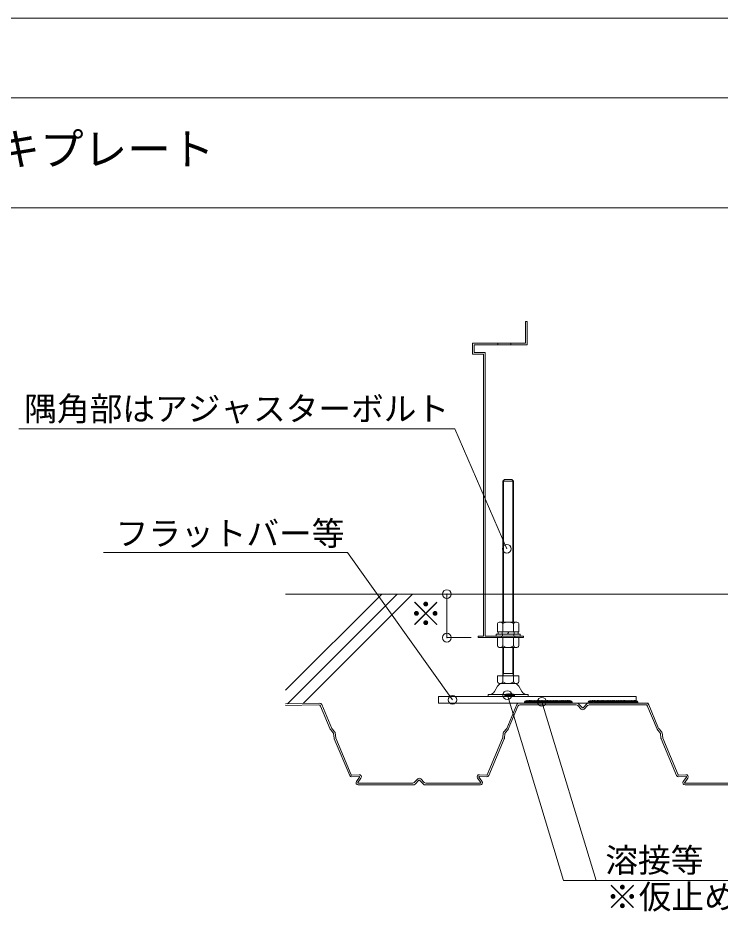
# Model space of a CAD drawing. Units: millimetres, scale not verified. Extents: x -1972 to 2028, y -1403 to 1357.
# Drawn here: x -1649 to -1004, y 521 to 1357 of the extents above; entities that cross this region are included whole.
import ezdxf
from ezdxf.enums import TextEntityAlignment as Align

# ---------------------------------------------------------------- set-up
doc = ezdxf.new("R2010")
doc.units = ezdxf.units.MM
doc.header["$LTSCALE"] = 10
doc.header["$PDMODE"] = 32
doc.header["$PDSIZE"] = 8
doc.layers.add('0-0', color=7, linetype='Continuous', lineweight=9)
doc.layers.add('1-0', color=4, linetype='Continuous', lineweight=9)
doc.styles.add('ＭＳ ゴシック', font='')
doc.styles.get('ＭＳ ゴシック').set_extended_font_data('MS Gothic')

msp = doc.modelspace()

# ---------------------------------------------------------------- linework, layer by layer
at = {"layer": '0-0'}
for p, q in [((-1182.01, 1057.11), (-1182.01, 1078.61)), ((-1232.01, 1058.61), (-1232.01, 1048.61)), ((-1232.01, 1058.61), (-1183.51, 1058.61)), ((-1230.51, 1057.11), (-1230.51, 1050.11)), ((-1230.51, 1057.11), (-1209.01, 1057.11)), ((-1209.01, 1058.61), (-1209.01, 1057.11)), ((-1209.01, 1057.11), (-1197.01, 1057.11)), ((-1197.01, 1058.61), (-1197.01, 1057.11)), ((-1197.01, 1058.61), (-1187.01, 1058.61)), ((-1197.01, 1057.11), (-1182.01, 1057.11)), ((-1232.01, 1048.61), (-1222.01, 1048.61)), ((-1230.51, 1050.11), (-1220.51, 1050.11)), ((-1222.01, 1048.61), (-1222.01, 790.11)), ((-1220.51, 1050.11), (-1220.51, 790.11)), ((-1648.47, 980.12), (-1248.35, 980.12)), ((-1200.63, 870.18), (-1248.35, 980.12)), ((-1202.91, 933.62), (-1204.41, 932.12)), ((-1204.41, 932.12), (-1204.41, 802.91)), ((-1203.61, 932.92), (-1203.61, 802.91)), ((-1195.91, 933.62), (-1202.91, 933.62)), ((-1195.21, 802.91), (-1195.21, 932.92)), ((-1194.41, 802.91), (-1194.41, 932.12)), ((-1346.97, 866.64), (-1570.87, 866.64)), ((-1250.52, 731.65), (-1346.97, 866.64)), ((-1315.39, 828.61), (-1403.68, 740.33)), ((-1403.64, 828.61), (-389.7, 828.61)), ((-1301.37, 828.61), (-1401.97, 728.02)), ((-1287.35, 828.61), (-1387.66, 728.31)), ((-1255.65, 828.61), (-1255.65, 788.61)), ((-1255.65, 828.61), (-1233.4, 828.61)), ((-1192.05, 802.91), (-1206.78, 802.91)), ((-1209.23, 793.91), (-1209.23, 801.5)), ((-1204.32, 793.91), (-1204.32, 801.5)), ((-1194.51, 793.91), (-1194.51, 801.5)), ((-1189.6, 793.91), (-1189.6, 801.5)), ((-1255.65, 788.61), (-1233.4, 788.61)), ((-1227.01, 790.11), (-1222.01, 790.11)), ((-1220.51, 790.11), (-1205.41, 790.11)), ((-1210.41, 791.71), (-1210.41, 790.11)), ((-1210.41, 791.71), (-1188.41, 791.71)), ((-1188.41, 790.11), (-1210.41, 790.11)), ((-1189.6, 793.91), (-1209.23, 793.91)), ((-1189.6, 788.61), (-1209.23, 788.61)), ((-1209.23, 788.61), (-1209.23, 781.03)), ((-1208.46, 793.91), (-1199.41, 793.91)), ((-1208.46, 793.91), (-1208.46, 791.71)), ((-1208.46, 791.71), (-1199.61, 791.71)), ((-1208.46, 788.61), (-1199.41, 788.61)), ((-1199.66, 793.91), (-1208.35, 793.91)), ((-1200.8, 791.71), (-1208.35, 791.71)), ((-1199.66, 788.61), (-1208.35, 788.61)), ((-1205.41, 788.61), (-1205.41, 790.11)), ((-1204.96, 793.91), (-1204.96, 791.71)), ((-1204.66, 791.71), (-1204.66, 790.11)), ((-1204.32, 788.61), (-1204.32, 781.03)), ((-1199.41, 793.91), (-1199.61, 791.71)), ((-1199.22, 793.91), (-1199.41, 791.71)), ((-1199.41, 791.71), (-1190.36, 791.71)), ((-1199.22, 793.91), (-1190.36, 793.91)), ((-1199.22, 788.61), (-1190.36, 788.61)), ((-1189.95, 793.91), (-1197.51, 793.91)), ((-1189.95, 788.61), (-1197.51, 788.61)), ((-1194.51, 788.61), (-1194.51, 781.03)), ((-1194.16, 791.71), (-1194.16, 790.11)), ((-1193.86, 793.91), (-1193.86, 791.71)), ((-1193.41, 788.61), (-1193.41, 790.11)), ((-1193.41, 790.11), (-1185.41, 790.11)), ((-1193.41, 788.61), (-1185.41, 788.61)), ((-1190.36, 793.91), (-1190.36, 791.71)), ((-1189.6, 788.61), (-1189.6, 781.03)), ((-1188.41, 790.11), (-1188.41, 791.71)), ((-1185.41, 788.61), (-1185.41, 790.11)), ((-1192.05, 779.61), (-1206.78, 779.61)), ((-1204.41, 779.61), (-1204.41, 753.62)), ((-1203.61, 779.61), (-1203.61, 755.62)), ((-1195.21, 755.62), (-1195.21, 779.61)), ((-1194.41, 753.62), (-1194.41, 779.61)), ((-1209.23, 753.62), (-1209.23, 748.04)), ((-1189.6, 753.62), (-1209.23, 753.62)), ((-1204.41, 755.62), (-1194.41, 755.62)), ((-1203.61, 755.62), (-1204.41, 753.62)), ((-1204.32, 753.62), (-1204.32, 748.04)), ((-1203.61, 758.5), (-1203.61, 755.62)), ((-1194.51, 753.62), (-1194.51, 748.04)), ((-1189.6, 753.62), (-1189.6, 748.04)), ((-1209.11, 744.11), (-1211.97, 739.12)), ((-1192.05, 746.62), (-1206.78, 746.62)), ((-1205.06, 746.62), (-1193.77, 746.62)), ((-1204.77, 746.62), (-1194.06, 746.62)), ((-1204.77, 746.62), (-1194.06, 746.62)), ((-1203.86, 746.62), (-1194.96, 746.62)), ((-1203.86, 746.62), (-1194.96, 746.62)), ((-1202.96, 746.62), (-1195.86, 746.62)), ((-1186.86, 739.12), (-1189.72, 744.11)), ((-1217.91, 734.61), (-1217.91, 736.61)), ((-1180.91, 736.61), (-1217.91, 736.61)), ((-1180.91, 736.61), (-1180.91, 734.61)), ((-1403.64, 727.99), (-1372.33, 728.61)), ((-1361.28, 705.45), (-1370.48, 727.39)), ((-1263.41, 734.61), (-1263.41, 728.61)), ((-1081.96, 734.61), (-1263.41, 734.61)), ((-1081.96, 728.61), (-1263.41, 728.61)), ((-1200.72, 705.45), (-1191.51, 727.39)), ((-1136.31, 728.61), (-1189.67, 728.61)), ((-1168.39, 729.86), (-1118.68, 565.99)), ((-1131.29, 724.28), (-1134.87, 728)), ((-1130.71, 724.28), (-1127.13, 728)), ((-1125.69, 728.61), (-1071, 728.61)), ((-1081.96, 734.61), (-1081.96, 728.61)), ((-1061.28, 705.45), (-1071, 728.61)), ((-1403.64, 726.39), (-1373.36, 726.99)), ((-1362.65, 704.58), (-1371.55, 725.79)), ((-1199.35, 704.58), (-1190.45, 725.79)), ((-1136.99, 727.01), (-1188.61, 727.01)), ((-1135.55, 726.4), (-1132.44, 723.17)), ((-1126.45, 726.4), (-1129.56, 723.17)), ((-1125.01, 727.01), (-1072.06, 727.01)), ((-1062.65, 704.58), (-1072.06, 727.01)), ((-1360.18, 701.65), (-1362.29, 704.02)), ((-1358.65, 702.35), (-1360.92, 704.89)), ((-1203.35, 702.35), (-1201.08, 704.89)), ((-1201.82, 701.65), (-1199.71, 704.02)), ((-1060.18, 701.65), (-1062.29, 704.02)), ((-1058.65, 702.35), (-1060.92, 704.89)), ((-1359.14, 696.41), (-1359.68, 700.58)), ((-1344.82, 662.11), (-1359, 695.9)), ((-1357.58, 696.83), (-1358.16, 701.27)), ((-1343.35, 662.72), (-1357.45, 696.32)), ((-1218.65, 662.72), (-1204.55, 696.32)), ((-1217.18, 662.11), (-1203, 695.9)), ((-1204.41, 696.83), (-1203.84, 701.27)), ((-1202.86, 696.41), (-1202.32, 700.58)), ((-1059.14, 696.41), (-1059.68, 700.58)), ((-1044.82, 662.11), (-1059, 695.9)), ((-1057.58, 696.83), (-1058.16, 701.27)), ((-1043.35, 662.72), (-1057.45, 696.32)), ((-1336.26, 662.96), (-1342.95, 662.48)), ((-1336.14, 661.36), (-1342.84, 660.88)), ((-1338.67, 656.79), (-1335.79, 660.73)), ((-1223.33, 656.79), (-1226.21, 660.73)), ((-1225.86, 661.36), (-1219.16, 660.88)), ((-1225.74, 662.96), (-1219.05, 662.48)), ((-1036.26, 662.96), (-1042.95, 662.48)), ((-1036.14, 661.36), (-1042.84, 660.88)), ((-1038.67, 656.79), (-1035.79, 660.73)), ((-1337.38, 655.85), (-1334.5, 659.78)), ((-1286.99, 655.21), (-1337.06, 655.21)), ((-1286.31, 653.61), (-1337.06, 653.61)), ((-1285.55, 655.83), (-1282.44, 659.05)), ((-1285.55, 655.83), (-1282.44, 659.05)), ((-1281.29, 657.94), (-1284.87, 654.23)), ((-1281.29, 657.94), (-1284.87, 654.23)), ((-1280.71, 657.94), (-1277.13, 654.23)), ((-1280.71, 657.94), (-1277.13, 654.23)), ((-1276.45, 655.83), (-1279.56, 659.05)), ((-1276.45, 655.83), (-1279.56, 659.05)), ((-1275.69, 653.61), (-1224.94, 653.61)), ((-1275.01, 655.21), (-1224.94, 655.21)), ((-1224.62, 655.85), (-1227.5, 659.78)), ((-1037.38, 655.85), (-1034.5, 659.78)), ((-986.99, 655.21), (-1037.06, 655.21)), ((-986.31, 653.61), (-1037.06, 653.61))]:
    msp.add_line(p, q, dxfattribs=at)
for points in [[(2027.64, -1403.31), (2027.64, 1356.69), (-1972.36, 1356.69), (-1972.36, -1403.31)], [(-1183.51, 1058.61), (-1183.51, 1078.61), (-1182.01, 1078.61)], [(-1204.41, 932.12), (-1194.41, 932.12), (-1195.91, 933.62)], [(-1227.01, 790.11), (-1227.01, 788.61), (-1205.41, 788.61)], [(-1194.41, 753.62), (-1195.21, 755.62), (-1195.21, 758.5)], [(-1200.15, 735.98), (-1148.58, 565.99), (-903.78, 565.99)]]:
    msp.add_lwpolyline(points, dxfattribs=at)
for centre in [(-1200.63, 870.18), (-1250.52, 731.65), (-1200.15, 735.98), (-1168.39, 729.86)]:
    msp.add_circle(centre, 4.01, dxfattribs=at)
for centre, radius, start, end in [((-1206.78, 800.08), 2.83, 29.99985, 149.99985), ((-1199.41, 793.7), 9.21, 57.79585, 122.2043), ((-1192.05, 800.08), 2.83, 29.99985, 149.99985), ((-1206.78, 782.45), 2.83, 210.00015, 330.00015), ((-1199.41, 788.82), 9.21, 237.7957, 302.20415), ((-1192.05, 782.45), 2.83, 210.00015, 330.00015), ((-1206.78, 749.45), 2.83, 210.00015, 330.00015), ((-1204.77, 741.61), 5, 90, 150.1011), ((-1199.41, 755.83), 9.21, 237.7957, 302.20415), ((-1192.05, 749.45), 2.83, 210.00015, 330.00015), ((-1194.06, 741.61), 5, 29.8989, 90), ((-1216.31, 741.61), 5, 270, 330.1011), ((-1200.25, 734.6), 2.42, 0.22952, 179.77048), ((-1199.45, 734.6), 2.42, 0.22952, 179.77048), ((-1199.19, 734.6), 2.42, 0.22952, 179.77048), ((-1198.97, 734.6), 2.42, 0.22952, 179.77048), ((-1198.18, 734.6), 2.42, 0.22952, 179.77048), ((-1197.95, 734.6), 2.42, 0.22952, 179.77048), ((-1197.91, 734.6), 2.42, 0.22952, 179.77048), ((-1197.68, 734.6), 2.42, 0.22952, 179.77048), ((-1197.15, 734.6), 2.42, 0.22952, 179.77048), ((-1196.89, 734.6), 2.42, 0.22952, 179.77048), ((-1196.41, 734.6), 2.42, 0.22952, 179.77048), ((-1195.83, 734.6), 2.42, 0.22952, 179.77048), ((-1182.52, 741.61), 5, 209.8989, 270), ((-1372.33, 726.61), 2, 22.7674, 90), ((-1189.67, 726.61), 2, 90.73455, 157.2326), ((-1189.67, 726.61), 2, 90, 90.73455), ((-1182.18, 728.6), 2.42, 0.22952, 179.77048), ((-1181.38, 728.6), 2.42, 0.22952, 179.77048), ((-1181.12, 728.6), 2.42, 0.22952, 179.77048), ((-1180.9, 728.6), 2.42, 0.22952, 179.77048), ((-1180.11, 728.6), 2.42, 0.22952, 179.77048), ((-1179.88, 728.6), 2.42, 0.22952, 179.77048), ((-1179.84, 728.6), 2.42, 0.22952, 179.77048), ((-1179.61, 728.6), 2.42, 0.22952, 179.77048), ((-1179.08, 728.6), 2.42, 0.22952, 179.77048), ((-1178.82, 728.6), 2.42, 0.22952, 179.77048), ((-1178.34, 728.6), 2.42, 0.22952, 179.77048), ((-1177.76, 728.6), 2.42, 0.22952, 179.77048), ((-1177.31, 728.6), 2.42, 0.22952, 179.77048), ((-1176.48, 728.6), 2.42, 0.22952, 179.77048), ((-1175.46, 728.6), 2.42, 0.22952, 179.77048), ((-1175.24, 728.6), 2.42, 0.22952, 179.77048), ((-1174, 728.6), 2.42, 0.22952, 179.77048), ((-1173.96, 728.6), 2.42, 0.22952, 179.77048), ((-1172.94, 728.6), 2.42, 0.22952, 179.77048), ((-1172.72, 728.6), 2.42, 0.22952, 179.77048), ((-1172.5, 728.6), 2.42, 0.22952, 179.77048), ((-1172.1, 728.6), 2.42, 0.22952, 179.77048), ((-1171.7, 728.6), 2.42, 0.22952, 179.77048), ((-1171.22, 728.6), 2.42, 0.22952, 179.77048), ((-1170.82, 728.6), 2.42, 0.22952, 179.77048), ((-1170.29, 728.6), 2.42, 0.22952, 179.77048), ((-1170.2, 728.6), 2.42, 0.22952, 179.77048), ((-1169.8, 728.6), 2.42, 0.22952, 179.77048), ((-1169.01, 728.6), 2.42, 0.22952, 179.77048), ((-1168.39, 728.6), 2.42, 0.22952, 179.77048), ((-1168.21, 728.6), 2.42, 0.22952, 179.77048), ((-1167.98, 728.6), 2.42, 0.22952, 179.77048), ((-1167.11, 728.6), 2.42, 0.22952, 179.77048), ((-1166.93, 728.6), 2.42, 0.22952, 179.77048), ((-1166.08, 728.6), 2.42, 0.22952, 179.77048), ((-1165.91, 728.6), 2.42, 0.22952, 179.77048), ((-1165.91, 728.6), 2.42, 0.22952, 179.77048), ((-1164.72, 728.6), 2.42, 0.22952, 179.77048), ((-1164.63, 728.6), 2.42, 0.22952, 179.77048), ((-1164.19, 728.6), 2.42, 0.22952, 179.77048), ((-1163.61, 728.6), 2.42, 0.22952, 179.77048), ((-1163.44, 728.6), 2.42, 0.22952, 179.77048), ((-1163.08, 728.6), 2.42, 0.22952, 179.77048), ((-1162.99, 728.6), 2.42, 0.22952, 179.77048), ((-1162.91, 728.6), 2.42, 0.22952, 179.77048), ((-1162.41, 728.6), 2.42, 0.22952, 179.77048), ((-1161.88, 728.6), 2.42, 0.22952, 179.77048), ((-1161.8, 728.6), 2.42, 0.22952, 179.77048), ((-1161.72, 728.6), 2.42, 0.22952, 179.77048), ((-1160.78, 728.6), 2.42, 0.22952, 179.77048), ((-1160.78, 728.6), 2.42, 0.22952, 179.77048), ((-1160.69, 728.6), 2.42, 0.22952, 179.77048), ((-1159.76, 728.6), 2.42, 0.22952, 179.77048), ((-1159.51, 728.6), 2.42, 0.22952, 179.77048), ((-1158.49, 728.6), 2.42, 0.22952, 179.77048), ((-1158.48, 728.6), 2.42, 0.22952, 179.77048), ((-1158.13, 728.6), 2.42, 0.22952, 179.77048), ((-1157.46, 728.6), 2.42, 0.22952, 179.77048), ((-1157.38, 728.6), 2.42, 0.22952, 179.77048), ((-1156.85, 728.6), 2.42, 0.22952, 179.77048), ((-1156.4, 728.6), 2.42, 0.22952, 179.77048), ((-1156.14, 728.6), 2.42, 0.22952, 179.77048), ((-1156.1, 728.6), 2.42, 0.22952, 179.77048), ((-1155.83, 728.6), 2.42, 0.22952, 179.77048), ((-1155.13, 728.6), 2.42, 0.22952, 179.77048), ((-1155.08, 728.6), 2.42, 0.22952, 179.77048), ((-1154.86, 728.6), 2.42, 0.22952, 179.77048), ((-1154.1, 728.6), 2.42, 0.22952, 179.77048), ((-1153.84, 728.6), 2.42, 0.22952, 179.77048), ((-1153.84, 728.6), 2.42, 0.22952, 179.77048), ((-1152.56, 728.6), 2.42, 0.22952, 179.77048), ((-1151.59, 728.6), 2.42, 0.22952, 179.77048), ((-1151.54, 728.6), 2.42, 0.22952, 179.77048), ((-1150.75, 728.6), 2.42, 0.22952, 179.77048), ((-1150.31, 728.6), 2.42, 0.22952, 179.77048), ((-1149.47, 728.6), 2.42, 0.22952, 179.77048), ((-1149.28, 728.6), 2.42, 0.22952, 179.77048), ((-1149.02, 728.6), 2.42, 0.22952, 179.77048), ((-1148.44, 728.6), 2.42, 0.22952, 179.77048), ((-1147.75, 728.6), 2.42, 0.22952, 179.77048), ((-1146.72, 728.6), 2.42, 0.22952, 179.77048), ((-1146.55, 728.6), 2.42, 0.22952, 179.77048), ((-1145.84, 728.6), 2.42, 0.22952, 179.77048), ((-1145.27, 728.6), 2.42, 0.22952, 179.77048), ((-1145.09, 728.6), 2.42, 0.22952, 179.77048), ((-1144.56, 728.6), 2.42, 0.22952, 179.77048), ((-1144.24, 728.6), 2.42, 0.22952, 179.77048), ((-1143.81, 728.6), 2.42, 0.22952, 179.77048), ((-1143.54, 728.6), 2.42, 0.22952, 179.77048), ((-1142.79, 728.6), 2.42, 0.22952, 179.77048), ((-1136.31, 726.61), 2, 43.93909, 90), ((-1136.31, 726.61), 2, 43.93909, 90), ((-1125.69, 726.61), 2, 90, 136.06091), ((-1125.69, 726.61), 2, 90, 136.06091), ((-1123.73, 728.6), 2.42, 0.22952, 179.77048), ((-1122.45, 728.6), 2.42, 0.22952, 179.77048), ((-1122.03, 728.6), 2.42, 0.22952, 179.77048), ((-1121.63, 728.6), 2.42, 0.22952, 179.77048), ((-1121.53, 728.6), 2.42, 0.22952, 179.77048), ((-1121.43, 728.6), 2.42, 0.22952, 179.77048), ((-1120.35, 728.6), 2.42, 0.22952, 179.77048), ((-1120.13, 728.6), 2.42, 0.22952, 179.77048), ((-1119.96, 728.6), 2.42, 0.22952, 179.77048), ((-1119.32, 728.6), 2.42, 0.22952, 179.77048), ((-1117.58, 728.6), 2.42, 0.22952, 179.77048), ((-1117.37, 728.6), 2.42, 0.22952, 179.77048), ((-1117.06, 728.6), 2.42, 0.22952, 179.77048), ((-1116.56, 728.6), 2.42, 0.22952, 179.77048), ((-1116.1, 728.6), 2.42, 0.22952, 179.77048), ((-1115.32, 728.6), 2.42, 0.22952, 179.77048), ((-1115.23, 728.6), 2.42, 0.22952, 179.77048), ((-1115.07, 728.6), 2.42, 0.22952, 179.77048), ((-1114.04, 728.6), 2.42, 0.22952, 179.77048), ((-1113.75, 728.6), 2.42, 0.22952, 179.77048), ((-1113.12, 728.6), 2.42, 0.22952, 179.77048), ((-1113.02, 728.6), 2.42, 0.22952, 179.77048), ((-1112.48, 728.6), 2.42, 0.22952, 179.77048), ((-1111.84, 728.6), 2.42, 0.22952, 179.77048), ((-1111.45, 728.6), 2.42, 0.22952, 179.77048), ((-1110.82, 728.6), 2.42, 0.22952, 179.77048), ((-1109.62, 728.6), 2.42, 0.22952, 179.77048), ((-1108.82, 728.6), 2.42, 0.22952, 179.77048), ((-1108.62, 728.6), 2.42, 0.22952, 179.77048), ((-1108.34, 728.6), 2.42, 0.22952, 179.77048), ((-1107.66, 728.6), 2.42, 0.22952, 179.77048), ((-1107.54, 728.6), 2.42, 0.22952, 179.77048), ((-1107.34, 728.6), 2.42, 0.22952, 179.77048), ((-1107.31, 728.6), 2.42, 0.22952, 179.77048), ((-1106.51, 728.6), 2.42, 0.22952, 179.77048), ((-1106.39, 728.6), 2.42, 0.22952, 179.77048), ((-1106.31, 728.6), 2.42, 0.22952, 179.77048), ((-1105.36, 728.6), 2.42, 0.22952, 179.77048), ((-1105.26, 728.6), 2.42, 0.22952, 179.77048), ((-1104.21, 728.6), 2.42, 0.22952, 179.77048), ((-1103.99, 728.6), 2.42, 0.22952, 179.77048), ((-1103.76, 728.6), 2.42, 0.22952, 179.77048), ((-1102.96, 728.6), 2.42, 0.22952, 179.77048), ((-1102.94, 728.6), 2.42, 0.22952, 179.77048), ((-1102.49, 728.6), 2.42, 0.22952, 179.77048), ((-1101.91, 728.6), 2.42, 0.22952, 179.77048), ((-1101.46, 728.6), 2.42, 0.22952, 179.77048), ((-1101.36, 728.6), 2.42, 0.22952, 179.77048), ((-1100.08, 728.6), 2.42, 0.22952, 179.77048), ((-1099.76, 728.6), 2.42, 0.22952, 179.77048), ((-1099.06, 728.6), 2.42, 0.22952, 179.77048), ((-1098.48, 728.6), 2.42, 0.22952, 179.77048), ((-1097.86, 728.6), 2.42, 0.22952, 179.77048), ((-1097.46, 728.6), 2.42, 0.22952, 179.77048), ((-1096.58, 728.6), 2.42, 0.22952, 179.77048), ((-1096.01, 728.6), 2.42, 0.22952, 179.77048), ((-1095.55, 728.6), 2.42, 0.22952, 179.77048), ((-1095.15, 728.6), 2.42, 0.22952, 179.77048), ((-1094.73, 728.6), 2.42, 0.22952, 179.77048), ((-1094, 728.6), 2.42, 0.22952, 179.77048), ((-1093.88, 728.6), 2.42, 0.22952, 179.77048), ((-1093.7, 728.6), 2.42, 0.22952, 179.77048), ((-1092.85, 728.6), 2.42, 0.22952, 179.77048), ((-1092.73, 728.6), 2.42, 0.22952, 179.77048), ((-1092.35, 728.6), 2.42, 0.22952, 179.77048), ((-1091.7, 728.6), 2.42, 0.22952, 179.77048), ((-1091.08, 728.6), 2.42, 0.22952, 179.77048), ((-1090.15, 728.6), 2.42, 0.22952, 179.77048), ((-1090.05, 728.6), 2.42, 0.22952, 179.77048), ((-1088.87, 728.6), 2.42, 0.22952, 179.77048), ((-1087.85, 728.6), 2.42, 0.22952, 179.77048), ((-1087.5, 728.6), 2.42, 0.22952, 179.77048), ((-1086.22, 728.6), 2.42, 0.22952, 179.77048), ((-1085.95, 728.6), 2.42, 0.22952, 179.77048), ((-1085.2, 728.6), 2.42, 0.22952, 179.77048), ((-1084.67, 728.6), 2.42, 0.22952, 179.77048), ((-1083.65, 728.6), 2.42, 0.22952, 179.77048), ((-1083.58, 728.6), 2.42, 0.22952, 179.77048), ((-1083.48, 728.6), 2.42, 0.22952, 179.77048), ((-1083.01, 728.6), 2.42, 0.22952, 179.77048), ((-1082.91, 728.6), 2.42, 0.22952, 179.77048), ((-1082.59, 728.6), 2.42, 0.22952, 179.77048), ((-1082.49, 728.6), 2.42, 0.22952, 179.77048), ((-1072.33, 726.61), 2, 22.7674, 90), ((-1373.39, 725.01), 2, 22.7674, 90), ((-1188.61, 725.01), 2, 90, 157.2326), ((-1136.99, 725.01), 2, 43.93909, 90), ((-1136.99, 725.01), 2, 43.93909, 90), ((-1131, 724.56), 2, 223.93909, 270), ((-1131, 724.56), 0.4, 223.93909, 270), ((-1131, 724.56), 0.4, 270, 316.06091), ((-1131, 724.56), 2, 270, 316.06091), ((-1125.01, 725.01), 2, 90, 136.06091), ((-1125.01, 725.01), 2, 90, 136.06091), ((-1073.39, 725.01), 2, 22.7674, 90), ((-1360.8, 705.35), 2, 202.7674, 221.82017), ((-1359.43, 706.22), 2, 202.7674, 221.82017), ((-1360.14, 701.02), 2, 7.38604, 41.82017), ((-1201.86, 701.02), 2, 138.17983, 172.61396), ((-1202.57, 706.22), 2, 318.17983, 337.2326), ((-1201.2, 705.35), 2, 318.17983, 337.2326), ((-1060.8, 705.35), 2, 202.7674, 221.82017), ((-1059.43, 706.22), 2, 202.7674, 221.82017), ((-1060.14, 701.02), 2, 7.38604, 41.82017), ((-1361.67, 700.32), 2, 7.38604, 41.82017), ((-1357.16, 696.67), 2, 187.38604, 202.7674), ((-1355.6, 697.09), 2, 187.38604, 202.7674), ((-1206.4, 697.09), 2, 337.2326, 352.61396), ((-1204.84, 696.67), 2, 337.2326, 352.61396), ((-1200.33, 700.32), 2, 138.17983, 172.61396), ((-1061.67, 700.32), 2, 7.38604, 41.82017), ((-1057.16, 696.67), 2, 187.38604, 202.7674), ((-1055.6, 697.09), 2, 187.38604, 202.7674), ((-1342.98, 662.88), 2, 202.7674, 274.08562), ((-1342.98, 662.88), 0.4, 202.7674, 274.08562), ((-1336.11, 660.96), 2, 323.78654, 94.08562), ((-1336.11, 660.96), 0.4, 323.78654, 94.08562), ((-1225.89, 660.96), 2, 85.91438, 216.21346), ((-1225.89, 660.96), 0.4, 85.91438, 216.21346), ((-1219.02, 662.88), 2, 265.91438, 337.2326), ((-1219.02, 662.88), 0.4, 265.91438, 337.2326), ((-1042.98, 662.88), 2, 202.7674, 274.08562), ((-1042.98, 662.88), 0.4, 202.7674, 274.08562), ((-1036.11, 660.96), 2, 323.78654, 94.08562), ((-1036.11, 660.96), 0.4, 323.78654, 94.08562), ((-1337.06, 655.61), 2, 143.78654, 270), ((-1337.06, 655.61), 0.4, 143.78654, 270), ((-1286.99, 657.21), 2, 270, 316.06091), ((-1286.99, 657.21), 2, 270, 316.06091), ((-1286.99, 657.21), 2, 270, 316.06091), ((-1286.99, 657.21), 2, 270, 316.06091), ((-1286.31, 655.61), 2, 270, 316.06091), ((-1286.31, 655.61), 2, 270, 316.06091), ((-1286.31, 655.61), 2, 270, 316.06091), ((-1286.31, 655.61), 2, 270, 316.06091), ((-1281, 657.67), 2, 90, 136.06091), ((-1281, 657.67), 2, 90, 136.06091), ((-1281, 657.67), 0.4, 90, 136.06091), ((-1281, 657.67), 0.4, 90, 136.06091), ((-1281, 657.67), 2, 43.93909, 90), ((-1281, 657.67), 2, 43.93909, 90), ((-1281, 657.67), 0.4, 43.93909, 90), ((-1281, 657.67), 0.4, 43.93909, 90), ((-1275.69, 655.61), 2, 223.93909, 270), ((-1275.69, 655.61), 2, 223.93909, 270), ((-1275.69, 655.61), 2, 223.93909, 270), ((-1275.69, 655.61), 2, 223.93909, 270), ((-1275.01, 657.21), 2, 223.93909, 270), ((-1275.01, 657.21), 2, 223.93909, 270), ((-1275.01, 657.21), 2, 223.93909, 270), ((-1275.01, 657.21), 2, 223.93909, 270), ((-1224.94, 655.61), 2, 270, 36.21346), ((-1224.94, 655.61), 0.4, 270, 36.21346), ((-1037.06, 655.61), 2, 143.78654, 270), ((-1037.06, 655.61), 0.4, 143.78654, 270)]:
    msp.add_arc(centre, radius, start, end, dxfattribs=at)
for p in [(-1255.65, 828.61), (-1255.65, 788.61)]:
    msp.add_point(p, dxfattribs=at)
at = {"layer": '1-0'}
msp.add_line((-1816.02, 1283.58), (-70.7, 1283.58), dxfattribs=at)
msp.add_lwpolyline([(-1816.02, 1283.58), (-1816.02, 1182.7), (-70.7, 1182.7)], dxfattribs=at)

# ---------------------------------------------------------------- texts
at = {"layer": '0-0', "style": 'ＭＳ ゴシック'}
for s, height, p in [('デッキプレート', 29.33, (-1749.04, 1213.14)), ('隅角部はアジャスターボルト', 21.99, (-1643.5, 980.96)), ('フラットバー等', 21.99, (-1559.61, 866.64)), ('溶接等', 21.99, (-1110.21, 566.89)), ('※仮止めで可', 21.99, (-1109.59, 533.3))]:
    msp.add_text(s, height=height, dxfattribs=at).set_placement(p, align=Align.BOTTOM_LEFT)
msp.add_text('※', height=21.99, rotation=90, dxfattribs=at).set_placement((-1257.05, 795.9), align=Align.BOTTOM_LEFT)

doc.saveas('drawing.dxf')
